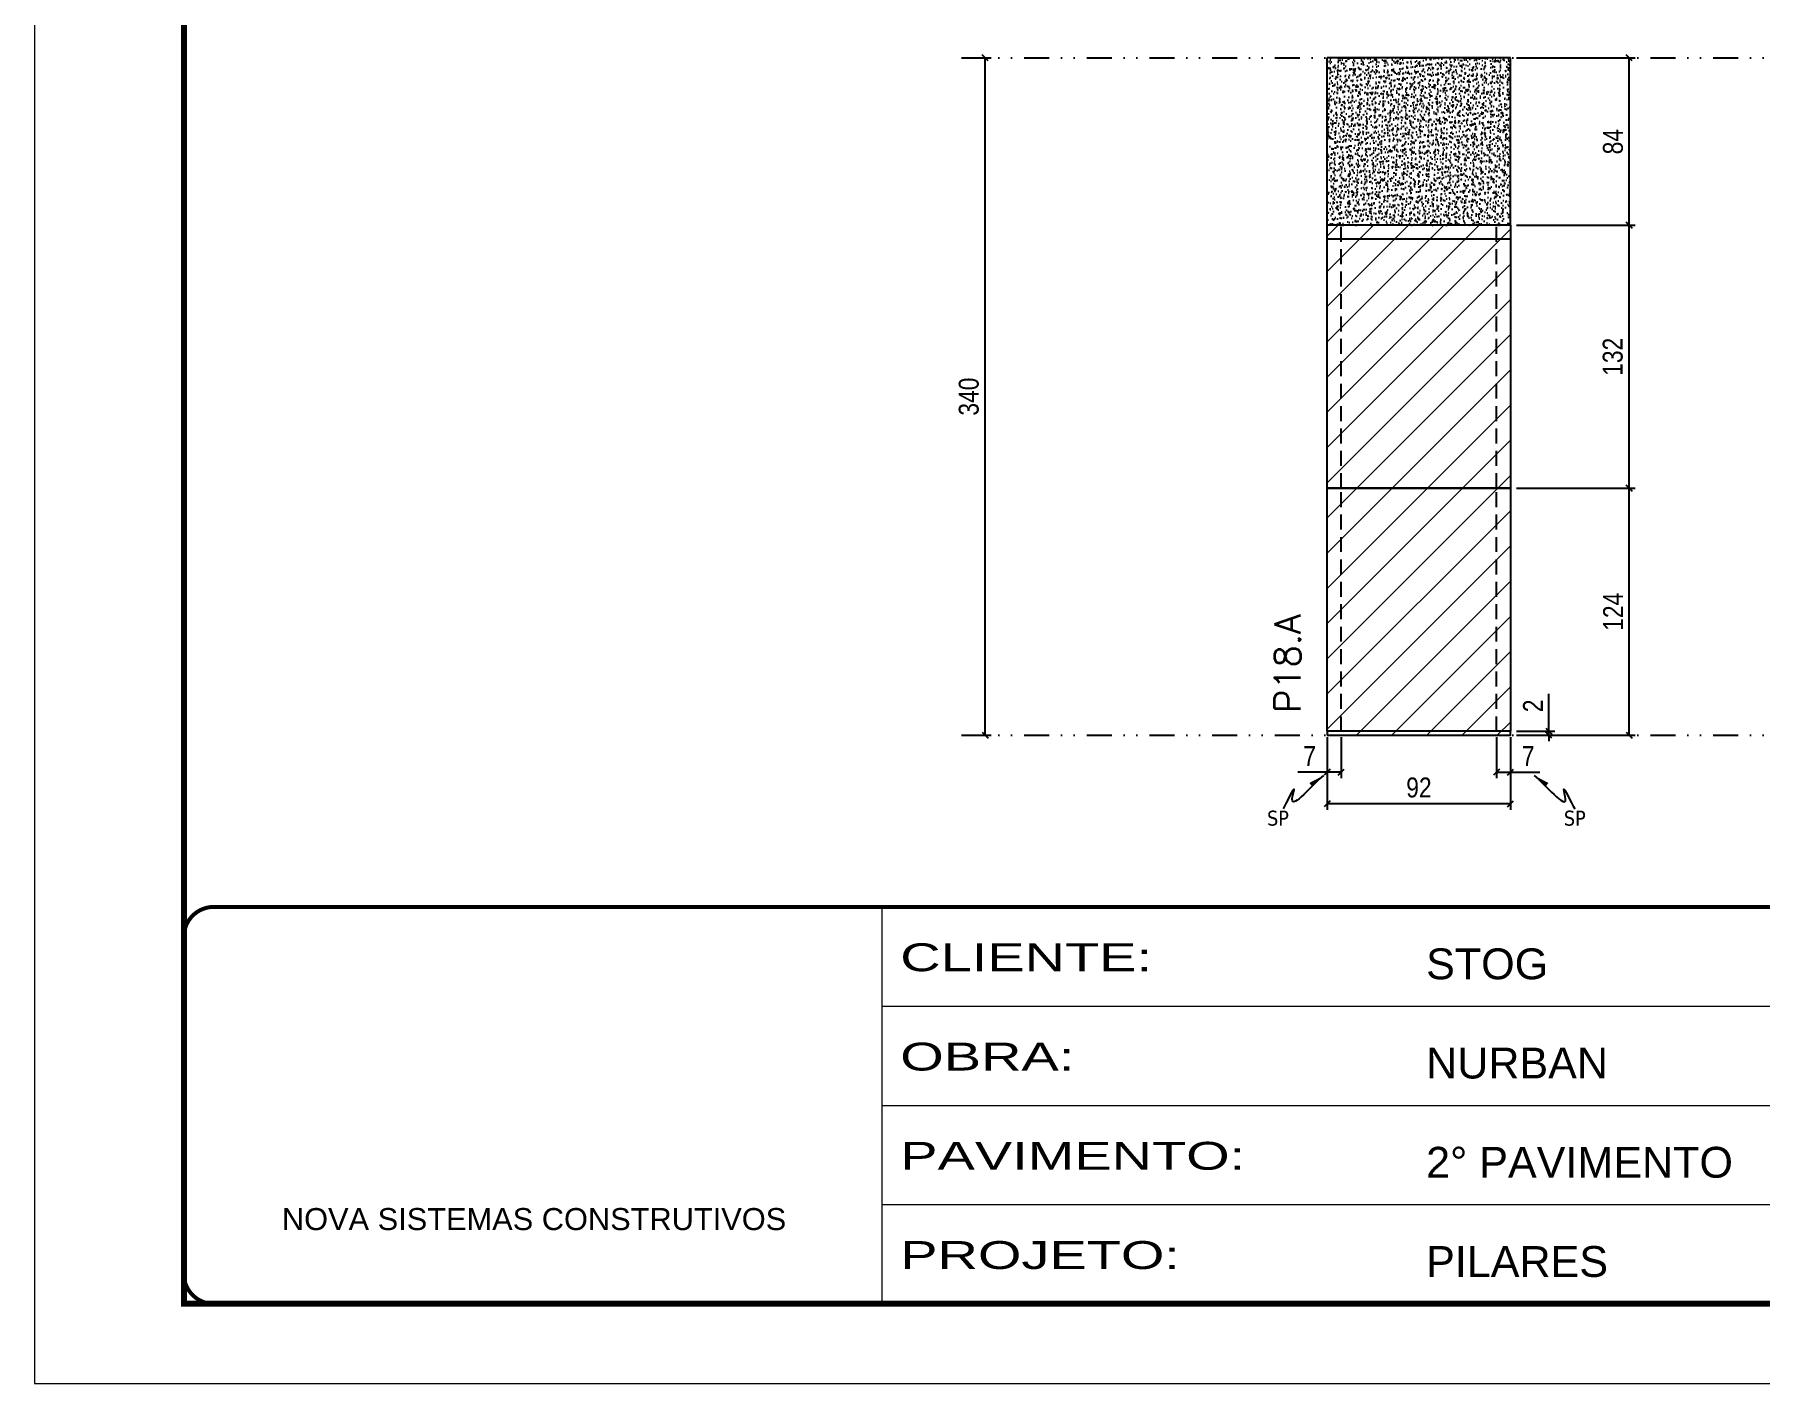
# Model space of a CAD drawing. Extents: x 2201 to 8455, y 252 to 7045.
# Drawn here: x 3800 to 4666, y 252 to 929 of the extents above; entities that cross this region are included whole.
import ezdxf

# ---------------------------------------------------------------- set-up
doc = ezdxf.new("R2010")
doc.units = 0
for name, pattern in [('CONTINUO', [0]), ('DASHED', [0.75, 0.5, -0.25]), ('DIVIDE2', [0.625, 0.25, -0.125, 0, -0.125, 0, -0.125]), ('HIDDEN', [0.375, 0.25, -0.125])]:
    doc.linetypes.add(name, pattern=pattern)
for name, color, linetype in [('COTA', 241, 'Continuous'), ('Nível', 160, 'Continuous'), ('Painéis', 200, 'Continuous'), ('SARR_2.2x7', 40, 'Continuous'), ('Sarrafo de Pressão', 42, 'HIDDEN'), ('texto', 7, 'Continuous')]:
    doc.layers.add(name, color=color, linetype=linetype)
for name, color, linetype, lineweight in [('Folhas', 255, 'Continuous', 9), ('Hachura', 251, 'Continuous', 9), ('SARRAFO DE PRESSAO', 251, 'DASHED', 9), ('Texto Seção', 7, 'Continuous', 15)]:
    doc.layers.add(name, color=color, linetype=linetype, lineweight=lineweight)
doc.styles.add('ARIAL', font='arial.ttf')
doc.styles.add('COTA TECNICA', font='techl___.ttf', dxfattribs={"height": 10})
doc.styles.add('COTA TECNICA-50', font='techl___.ttf', dxfattribs={"height": 10})
doc.styles.add('REGUA-120', font='ROMANS.shx', dxfattribs={"height": 15})
doc.styles.get("Standard").update_dxf_attribs({"font": 'arial.ttf'})
doc.styles.add('Tecnologia', font='')
doc.styles.get('Tecnologia').set_extended_font_data('Forgotten Futurist')
doc.dimstyles.new('COTA PAINEL-50', dxfattribs={"dimtxt": 10, "dimasz": 3, "dimexe": 3, "dimexo": 3, "dimgap": 3, "dimtad": 1, "dimdec": 1, "dimzin": 12, "dimdsep": 46, "dimtxsty": 'COTA TECNICA-50', "dimblk1": 'OBLIQUE', "dimblk2": 'OBLIQUE', "dimsah": 1, "dimcen": 0.9, "dimclrd": 4, "dimclre": 4, "dimclrt": 240, "dimadec": 1, "dimazin": 3, "dimtfac": 1, "dimtdec": 1, "dimtmove": 0, "dimatfit": 3, "dimfxl": 1, "dimtolj": 1, "dimtzin": 12, "dimarcsym": 0})
doc.dimstyles.new('PAINEL', dxfattribs={"dimtxt": 10, "dimasz": 3, "dimexe": 3, "dimexo": 3, "dimgap": 3, "dimtad": 1, "dimdec": 1, "dimzin": 12, "dimdsep": 46, "dimtxsty": 'COTA TECNICA', "dimblk1": 'OBLIQUE', "dimblk2": 'OBLIQUE', "dimsah": 1, "dimcen": 0.9, "dimclrd": 4, "dimclre": 4, "dimclrt": 240, "dimadec": 1, "dimazin": 3, "dimtfac": 1, "dimtdec": 1, "dimtmove": 0, "dimatfit": 3, "dimfxl": 1, "dimtolj": 1, "dimtzin": 12, "dimarcsym": 0})
doc.dimstyles.get("Standard").update_dxf_attribs({"dimtxt": 0.18, "dimasz": 0.18, "dimexe": 0.18, "dimexo": 0.0625, "dimgap": 0.09, "dimtad": 0, "dimtih": 1, "dimtoh": 1, "dimdec": 4, "dimzin": 0, "dimdsep": 46, "dimtxsty": 'Standard', "dimcen": 0.09, "dimadec": 0, "dimazin": 0, "dimtfac": 1, "dimtdec": 4, "dimtofl": 0, "dimtmove": 0, "dimatfit": 3, "dimfxl": 1, "dimtolj": 1, "dimtzin": 0, "dimarcsym": 0})

# ---------------------------------------------------------------- blocks, each defined once
blk = doc.blocks.new('9999999999')
at = {"color": 30, "linetype": 'CONTINUO'}
for p, q in [((98564.56, 34230.21), (98564.56, 34429.45)), ((98564.56, 34379.64), (99583.98, 34379.64)), ((98564.56, 34329.83), (99487.98, 34329.83)), ((98564.56, 34280.02), (99487.98, 34280.02))]:
    blk.add_line(p, q, dxfattribs=at)
at = {"color": 30, "linetype": 'CONTINUO', "const_width": 2}
blk.add_lwpolyline([(99583.98, 34230.21), (99583.98, 34414.45, 0.414214), (99568.98, 34429.45), (98228.98, 34429.45, 0.414214), (98213.98, 34414.45), (98213.98, 34245.21, 0.414214), (98228.98, 34230.21), (99583.98, 34230.21)], format="xyb", dxfattribs=at)
at = {"layer": 'Folhas'}
blk.add_lwpolyline([(98138.98, 34190.21), (99623.98, 34190.21), (99623.98, 35240.21), (98138.98, 35240.21)], close=True, dxfattribs=at)
at = {"layer": 'Folhas', "color": 30, "const_width": 3}
blk.add_lwpolyline([(98213.98, 34230.21), (99583.98, 34230.21), (99583.98, 35200.21), (98213.98, 35200.21)], close=True, dxfattribs=at)
at = {"color": 7, "linetype": 'Continuous', "ltscale": 5, "style": 'ARIAL'}
for s, height, p in [('STOG', 15.483, (98837.68, 34393.13)), ('NURBAN', 15.483, (98837.68, 34343.32)), ('2° PAVIMENTO', 15.4829, (98837.68, 34293.51)), ('NOVA SISTEMAS CONSTRUTIVOS', 11.0592, (98263.19, 34267.21)), ('PILARES', 15.483, (98837.68, 34243.7))]:
    blk.add_text(s, height=height, dxfattribs=at).set_placement(p)
at = {"layer": 'Folhas', "color": 7, "style": 'Tecnologia', "width": 1.5}
for s, p in [('CLIENTE:', (98573.65, 34397.17)), ('OBRA:', (98573.65, 34347.31)), ('PAVIMENTO:', (98573.65, 34297.5)), ('PROJETO:', (98573.65, 34247.69))]:
    blk.add_text(s, height=14, dxfattribs=at).set_placement(p)
blk = doc.blocks.new('_Oblique')
at = {"color": 0, "linetype": 'ByBlock', "lineweight": -2}
blk.add_line((-0.5, -0.5), (0.5, 0.5), dxfattribs=at)
blk = doc.blocks.new('*D672')
at = {"layer": 'COTA', "color": 4, "lineweight": -2, "transparency": 16777216}
for p, q in [((4268.34, 917.2), (4280.2, 917.2)), ((4277.2, 577.2), (4277.2, 917.2)), ((4268.34, 577.2), (4280.2, 577.2))]:
    blk.add_line(p, q, dxfattribs=at)
at = {"layer": 'Defpoints', "color": 0, "transparency": 16777216}
for p in [(4265.34, 917.2), (4277.2, 917.2), (4265.34, 577.2)]:
    blk.add_point(p, dxfattribs=at)
at = {"layer": 'COTA', "color": 4, "lineweight": -2, "transparency": 16777216, "xscale": 3, "yscale": 3, "zscale": 3}
for p, rotation in [((4277.2, 917.2), 90), ((4277.2, 577.2), 270)]:
    blk.add_blockref('_Oblique', p, dxfattribs=dict(at, rotation=rotation))
at = {"layer": 'COTA', "color": 240, "transparency": 16777216, "insert": (4268.98, 747.2), "char_height": 10, "attachment_point": 5, "rotation": 90, "style": 'COTA TECNICA-50'}
blk.add_mtext('\\A1;340', dxfattribs=at)
blk = doc.blocks.new('*D215')
at = {"layer": 'COTA', "color": 4, "lineweight": -2, "transparency": 16777216}
for p, q in [((4448.96, 576.2), (4448.96, 539.84)), ((4540.96, 576.2), (4540.96, 539.84)), ((4540.96, 542.84), (4448.96, 542.84))]:
    blk.add_line(p, q, dxfattribs=at)
at = {"layer": 'Defpoints', "color": 0, "transparency": 16777216}
for p in [(4448.96, 579.2), (4540.96, 579.2), (4448.96, 542.84)]:
    blk.add_point(p, dxfattribs=at)
at = {"layer": 'COTA', "color": 4, "lineweight": -2, "transparency": 16777216, "xscale": 3, "yscale": 3, "zscale": 3, "rotation": 180}
blk.add_blockref('_Oblique', (4448.96, 542.84), dxfattribs=at)
at = {"layer": 'COTA', "color": 4, "lineweight": -2, "transparency": 16777216, "xscale": 3, "yscale": 3, "zscale": 3}
blk.add_blockref('_Oblique', (4540.96, 542.84), dxfattribs=at)
at = {"layer": 'COTA', "color": 240, "transparency": 16777216, "insert": (4494.96, 550.93), "char_height": 10, "attachment_point": 5, "style": 'COTA TECNICA'}
blk.add_mtext('\\A1;92', dxfattribs=at)
blk = doc.blocks.new('*D216')
at = {"layer": 'COTA', "color": 4, "lineweight": -2, "transparency": 16777216}
for p, q in [((4533.96, 576.2), (4533.96, 555.69)), ((4540.96, 574.2), (4540.96, 555.69)), ((4533.96, 558.69), (4540.96, 558.69)), ((4540.96, 558.69), (4555.69, 558.69))]:
    blk.add_line(p, q, dxfattribs=at)
at = {"layer": 'Defpoints', "color": 0, "transparency": 16777216}
for p in [(4533.96, 579.2), (4540.96, 577.2), (4540.96, 558.69)]:
    blk.add_point(p, dxfattribs=at)
at = {"layer": 'COTA', "color": 4, "lineweight": -2, "transparency": 16777216, "xscale": 3, "yscale": 3, "zscale": 3, "rotation": 180}
blk.add_blockref('_Oblique', (4533.96, 558.69), dxfattribs=at)
at = {"layer": 'COTA', "color": 4, "lineweight": -2, "transparency": 16777216, "xscale": 3, "yscale": 3, "zscale": 3}
blk.add_blockref('_Oblique', (4540.96, 558.69), dxfattribs=at)
at = {"layer": 'COTA', "color": 240, "transparency": 16777216, "insert": (4549.83, 566.76), "char_height": 10, "attachment_point": 5, "style": 'COTA TECNICA-50'}
blk.add_mtext('\\A1;7', dxfattribs=at)
blk = doc.blocks.new('*D217')
at = {"layer": 'COTA', "color": 4, "lineweight": -2, "transparency": 16777216}
for p, q in [((4448.96, 574.2), (4448.96, 555.69)), ((4455.96, 576.2), (4455.96, 555.69)), ((4448.96, 558.69), (4434.23, 558.69)), ((4455.96, 558.69), (4448.96, 558.69))]:
    blk.add_line(p, q, dxfattribs=at)
at = {"layer": 'Defpoints', "color": 0, "transparency": 16777216}
for p in [(4448.96, 577.2), (4455.96, 579.2), (4448.96, 558.69)]:
    blk.add_point(p, dxfattribs=at)
at = {"layer": 'COTA', "color": 4, "lineweight": -2, "transparency": 16777216, "xscale": 3, "yscale": 3, "zscale": 3, "rotation": 180}
blk.add_blockref('_Oblique', (4448.96, 558.69), dxfattribs=at)
at = {"layer": 'COTA', "color": 4, "lineweight": -2, "transparency": 16777216, "xscale": 3, "yscale": 3, "zscale": 3}
blk.add_blockref('_Oblique', (4455.96, 558.69), dxfattribs=at)
at = {"layer": 'COTA', "color": 240, "transparency": 16777216, "insert": (4440.1, 566.76), "char_height": 10, "attachment_point": 5, "style": 'COTA TECNICA-50'}
blk.add_mtext('\\A1;7', dxfattribs=at)
blk = doc.blocks.new('*D218')
at = {"layer": 'COTA', "color": 4, "linetype": 'ByBlock', "lineweight": -2, "transparency": 16777216}
for p, q in [((4543.96, 701.2), (4603.53, 701.2)), ((4600.53, 577.2), (4600.53, 701.2)), ((4543.96, 577.2), (4603.53, 577.2))]:
    blk.add_line(p, q, dxfattribs=at)
at = {"layer": 'Defpoints', "color": 0, "linetype": 'ByBlock', "transparency": 16777216}
for p in [(4540.96, 701.2), (4600.53, 701.2), (4540.96, 577.2)]:
    blk.add_point(p, dxfattribs=at)
at = {"layer": 'COTA', "color": 4, "linetype": 'ByBlock', "lineweight": -2, "transparency": 16777216, "xscale": 3, "yscale": 3, "zscale": 3}
for p, rotation in [((4600.53, 701.2), 90), ((4600.53, 577.2), 270)]:
    blk.add_blockref('_Oblique', p, dxfattribs=dict(at, rotation=rotation))
at = {"layer": 'COTA', "color": 240, "linetype": 'ByBlock', "transparency": 16777216, "insert": (4592.46, 639.2), "char_height": 10, "attachment_point": 5, "rotation": 90, "style": 'COTA TECNICA'}
blk.add_mtext('\\A1;124', dxfattribs=at)
blk = doc.blocks.new('*D219')
at = {"layer": 'COTA', "color": 4, "lineweight": -2, "transparency": 16777216}
for p, q in [((4560.22, 579.2), (4560.22, 598)), ((4543.96, 579.2), (4563.22, 579.2)), ((4543.96, 577.2), (4563.22, 577.2)), ((4560.22, 577.2), (4560.22, 579.2)), ((4560.22, 577.2), (4560.22, 574.2))]:
    blk.add_line(p, q, dxfattribs=at)
at = {"layer": 'Defpoints', "color": 0, "transparency": 16777216}
for p in [(4540.96, 579.2), (4540.96, 577.2), (4560.22, 577.2)]:
    blk.add_point(p, dxfattribs=at)
at = {"layer": 'COTA', "color": 4, "lineweight": -2, "transparency": 16777216, "xscale": 3, "yscale": 3, "zscale": 3}
for p, rotation in [((4560.22, 579.2), 270), ((4560.22, 577.2), 90)]:
    blk.add_blockref('_Oblique', p, dxfattribs=dict(at, rotation=rotation))
at = {"layer": 'COTA', "color": 240, "transparency": 16777216, "insert": (4552.22, 591.95), "char_height": 10, "attachment_point": 5, "rotation": 90, "style": 'COTA TECNICA-50'}
blk.add_mtext('\\A1;2', dxfattribs=at)
blk = doc.blocks.new('*D220')
at = {"layer": 'COTA', "color": 4, "linetype": 'ByBlock', "lineweight": -2, "transparency": 16777216}
for p, q in [((4543.96, 701.2), (4603.53, 701.2)), ((4600.53, 577.2), (4600.53, 701.2)), ((4543.96, 577.2), (4603.53, 577.2))]:
    blk.add_line(p, q, dxfattribs=at)
at = {"layer": 'Defpoints', "color": 0, "linetype": 'ByBlock', "transparency": 16777216}
for p in [(4540.96, 701.2), (4600.53, 701.2), (4540.96, 577.2)]:
    blk.add_point(p, dxfattribs=at)
at = {"layer": 'COTA', "color": 4, "linetype": 'ByBlock', "lineweight": -2, "transparency": 16777216, "xscale": 3, "yscale": 3, "zscale": 3}
for p, rotation in [((4600.53, 701.2), 90), ((4600.53, 577.2), 270)]:
    blk.add_blockref('_Oblique', p, dxfattribs=dict(at, rotation=rotation))
at = {"layer": 'COTA', "color": 240, "linetype": 'ByBlock', "transparency": 16777216, "insert": (4592.46, 639.2), "char_height": 10, "attachment_point": 5, "rotation": 90, "style": 'COTA TECNICA'}
blk.add_mtext('\\A1;124', dxfattribs=at)
blk = doc.blocks.new('*D588')
at = {"layer": 'COTA', "color": 4, "lineweight": -2, "transparency": 16777216}
for p, q in [((4543.96, 833.2), (4603.53, 833.2)), ((4600.53, 701.2), (4600.53, 833.2)), ((4543.96, 701.2), (4603.53, 701.2))]:
    blk.add_line(p, q, dxfattribs=at)
at = {"layer": 'Defpoints', "color": 0, "transparency": 16777216}
for p in [(4540.96, 833.2), (4600.53, 833.2), (4540.96, 701.2)]:
    blk.add_point(p, dxfattribs=at)
at = {"layer": 'COTA', "color": 4, "lineweight": -2, "transparency": 16777216, "xscale": 3, "yscale": 3, "zscale": 3}
for p, rotation in [((4600.53, 833.2), 90), ((4600.53, 701.2), 270)]:
    blk.add_blockref('_Oblique', p, dxfattribs=dict(at, rotation=rotation))
at = {"layer": 'COTA', "color": 240, "transparency": 16777216, "insert": (4592.31, 767.2), "char_height": 10, "attachment_point": 5, "rotation": 90, "style": 'COTA TECNICA'}
blk.add_mtext('\\A1;132', dxfattribs=at)
blk = doc.blocks.new('*D589')
at = {"layer": 'COTA', "color": 4, "lineweight": -2, "transparency": 16777216}
for p, q in [((4543.96, 917.2), (4603.53, 917.2)), ((4600.53, 833.2), (4600.53, 917.2)), ((4543.96, 833.2), (4603.53, 833.2))]:
    blk.add_line(p, q, dxfattribs=at)
at = {"layer": 'Defpoints', "color": 0, "transparency": 16777216}
for p in [(4540.96, 917.2), (4600.53, 917.2), (4540.96, 833.2)]:
    blk.add_point(p, dxfattribs=at)
at = {"layer": 'COTA', "color": 4, "lineweight": -2, "transparency": 16777216, "xscale": 3, "yscale": 3, "zscale": 3}
for p, rotation in [((4600.53, 917.2), 90), ((4600.53, 833.2), 270)]:
    blk.add_blockref('_Oblique', p, dxfattribs=dict(at, rotation=rotation))
at = {"layer": 'COTA', "color": 240, "transparency": 16777216, "insert": (4592.44, 875.2), "char_height": 10, "attachment_point": 5, "rotation": 90, "style": 'COTA TECNICA'}
blk.add_mtext('\\A1;84', dxfattribs=at)

msp = doc.modelspace()

# ---------------------------------------------------------------- hatches: boundary and pattern name
at = {"layer": 'COTA', "linetype": 'ByBlock'}
h = msp.add_hatch(dxfattribs=at)
h.set_pattern_fill('AR-CONC', color=256, scale=0.03)
h.set_pattern_definition([(50, (-167614.649, -105473.8634), (5.46554007, -0.47817257), [0.5715, -6.2865]), (355, (-167614.649, -105473.8634), (-1.05730264, 5.73170536), [0.4572, -5.02921753]), (100.4514447, (-167614.1936, -105473.903), (4.40823741, 5.25353256), [0.48570026, -5.34270734]), (46.1842, (-167614.649, -105472.3394), (8.13237123, -1.26126984), [0.85725, -9.42975]), (96.6355576, (-167613.971, -105472.4445), (7.12212402, 7.42278374), [0.7285507, -8.01406824]), (351.184151, (-167614.649, -105472.339), (7.12212402, 7.42278374), [0.685799, -7.54379196]), (21, (-167613.887, -105472.7204), (4.54843174, -3.06795595), [0.5715, -6.2865]), (326, (-167613.887, -105472.7204), (1.85406085, 5.52563898), [0.4572, -5.0292]), (71.451445, (-167613.508, -105472.976), (6.40249258, 2.45768307), [0.48570026, -5.34269813]), (37.5, (-167614.649, -105473.8634), (0.092658098, 2.536651166), [0, -4.96824, 0, -5.1054, 0, -5.04825]), (7.5, (-167614.649, -105473.8634), (2.004589875, 3.005417245), [0, -2.91084, 0, -4.85394, 0, -1.92405]), (327.5, (-167616.3483, -105473.8634), (4.067717855, -0.17186232), [0, -1.905, 0, -5.9436, 0, -7.8867]), (317.5, (-167617.1103, -105473.8634), (4.44387544, 0.76279473), [0, -2.4765, 0, -3.94716, 0, -5.6007])])
h.paths.add_polyline_path([(4540.96, 917.2), (4448.96, 917.2), (4448.96, 833.2), (4506.96, 833.2), (4506.96, 893.2), (4506.96, 833.2), (4540.96, 833.2)])
at = {"layer": 'Hachura', "linetype": 'ByBlock'}
h = msp.add_hatch(dxfattribs=at)
h.set_pattern_fill('ANSI31', color=256, scale=100)
h.set_pattern_definition([(45, (-112701.164, -34404.075), (-8.8388348, 8.8388348), [])])
h.paths.add_polyline_path([(4540.96, 577.2), (4540.96, 833.2), (4448.96, 833.2), (4448.96, 577.2)])

# ---------------------------------------------------------------- linework, layer by layer
at = {"layer": 'COTA', "linetype": 'ByBlock'}
for p, q in [((4540.96, 917.2), (4448.96, 917.2)), ((4448.96, 917.2), (4448.96, 917.2)), ((4448.96, 833.2), (4448.96, 917.2)), ((4540.96, 833.2), (4540.96, 917.2))]:
    msp.add_line(p, q, dxfattribs=at)
at = {"layer": 'Nível', "color": 4, "linetype": 'DIVIDE2', "ltscale": 50}
for p, q in [((4265.34, 917.2), (5244.87, 917.2)), ((4265.34, 577.2), (5244.87, 577.2))]:
    msp.add_line(p, q, dxfattribs=at)
at = {"layer": 'Painéis'}
for p, q in [((4448.96, 765.2), (4448.96, 833.2)), ((4540.96, 833.2), (4448.96, 833.2)), ((4540.96, 833.2), (4540.96, 765.2)), ((4448.96, 701.2), (4448.96, 765.2)), ((4540.96, 765.2), (4540.96, 701.2)), ((4448.96, 701.2), (4540.96, 701.2)), ((4448.96, 579.2), (4448.96, 701.2)), ((4540.96, 701.2), (4448.96, 701.2)), ((4540.96, 701.2), (4540.96, 579.2)), ((4540.96, 579.2), (4448.96, 579.2))]:
    msp.add_line(p, q, dxfattribs=at)
msp.add_lwpolyline([(4448.96, 577.2), (4540.96, 577.2), (4540.96, 579.2), (4448.96, 579.2)], close=True, dxfattribs=at)
at = {"layer": 'SARR_2.2x7'}
msp.add_line((4540.96, 826.2), (4448.96, 826.2), dxfattribs=at)
at = {"layer": 'Sarrafo de Pressão', "ltscale": 30}
for p, q in [((4455.96, 701.2), (4455.96, 833.2)), ((4533.96, 701.2), (4533.96, 833.2)), ((4455.96, 579.2), (4455.96, 701.2)), ((4533.96, 579.2), (4533.96, 701.2))]:
    msp.add_line(p, q, dxfattribs=at)

# ---------------------------------------------------------------- block references
at = {"layer": 'SARRAFO DE PRESSAO', "color": 6, "linetype": 'ByBlock'}
msp.add_blockref('9999999999', (-94339.11, -33938.42), dxfattribs=at)

# ---------------------------------------------------------------- texts
at = {"layer": 'texto', "color": 0, "char_height": 7.5, "attachment_point": 5}
for insert in [(4424.19, 535.52), (4573.21, 535.52)]:
    msp.add_mtext('{\\fTahoma|b0|i0|c0|p34;\\C4;SP}', dxfattribs=dict(at, insert=insert))
at = {"layer": 'Texto Seção', "insert": (4435.49, 588.45), "char_height": 13, "width": 285.3299, "attachment_point": 7, "rotation": 90, "style": 'REGUA-120'}
msp.add_mtext('P18.A', dxfattribs=at)

# ---------------------------------------------------------------- dimensions: what is measured, and where the dimension line sits
at = {"layer": 'COTA'}
for base, p1, p2, angle, dimstyle, picture, middle in [((4277.2, 917.2), (4265.34, 577.2), (4265.34, 917.2), 90, 'COTA PAINEL-50', '*D672', (4268.98, 747.2)), ((4600.53, 833.2), (4540.96, 701.2), (4540.96, 833.2), 90, 'PAINEL', '*D588', (4592.31, 767.2)), ((4448.96, 558.69), (4455.96, 579.2), (4448.96, 577.2), 180, 'COTA PAINEL-50', '*D217', (4440.1, 566.76))]:
    dim = msp.add_linear_dim(base=base, p1=p1, p2=p2, angle=angle, dimstyle=dimstyle, dxfattribs=at)
    dim.commit()
    dim.dimension.update_dxf_attribs({"geometry": picture, "text_midpoint": middle})
for base, p1, p2, angle, override, picture, middle in [((4600.53, 917.2), (4540.96, 833.2), (4540.96, 917.2), 90, {"dimtmove": 1}, '*D589', (4592.44, 875.2)), ((4448.96, 542.84), (4540.96, 579.2), (4448.96, 579.2), 180, {"dimarcsym": 2}, '*D215', (4494.96, 550.93))]:
    dim = msp.add_linear_dim(base=base, p1=p1, p2=p2, angle=angle, dimstyle='PAINEL', override=override, dxfattribs=at)
    dim.commit()
    dim.dimension.update_dxf_attribs({"geometry": picture, "text_midpoint": middle})
at = {"layer": 'COTA', "linetype": 'ByBlock'}
for picture in ['*D218', '*D220']:
    dim = msp.add_aligned_dim(p1=(4540.96, 577.2), p2=(4540.96, 701.2), distance=-59.57, dimstyle='PAINEL', dxfattribs=at)
    dim.commit()
    dim.dimension.update_dxf_attribs({"geometry": picture, "text_midpoint": (4592.46, 639.2)})
at = {"layer": 'COTA'}
dim = msp.add_linear_dim(base=(4560.22, 577.2), p1=(4540.96, 579.2), p2=(4540.96, 577.2), angle=90, dimstyle='COTA PAINEL-50', dxfattribs=at)
dim.commit()
dim.dimension.update_dxf_attribs({"geometry": '*D219', "text_midpoint": (4560.22, 591.95), "dimtype": 160})
dim = msp.add_linear_dim(base=(4540.96, 558.69), p1=(4533.96, 579.2), p2=(4540.96, 577.2), dimstyle='COTA PAINEL-50', dxfattribs=at)
dim.commit()
dim.dimension.update_dxf_attribs({"geometry": '*D216', "text_midpoint": (4549.83, 566.76)})

# ---------------------------------------------------------------- leaders
at = {"layer": 'COTA', "path_type": 1}
for points in [[(4447.13, 557.02), (4431.35, 545.18), (4432.27, 549.99), (4426.72, 540.21)], [(4552.79, 557.02), (4568.58, 545.18), (4567.65, 549.99), (4573.21, 540.21)]]:
    msp.add_leader(points, dimstyle='Standard', override={"dimasz": 8}, dxfattribs=at)

doc.saveas('drawing.dxf')
